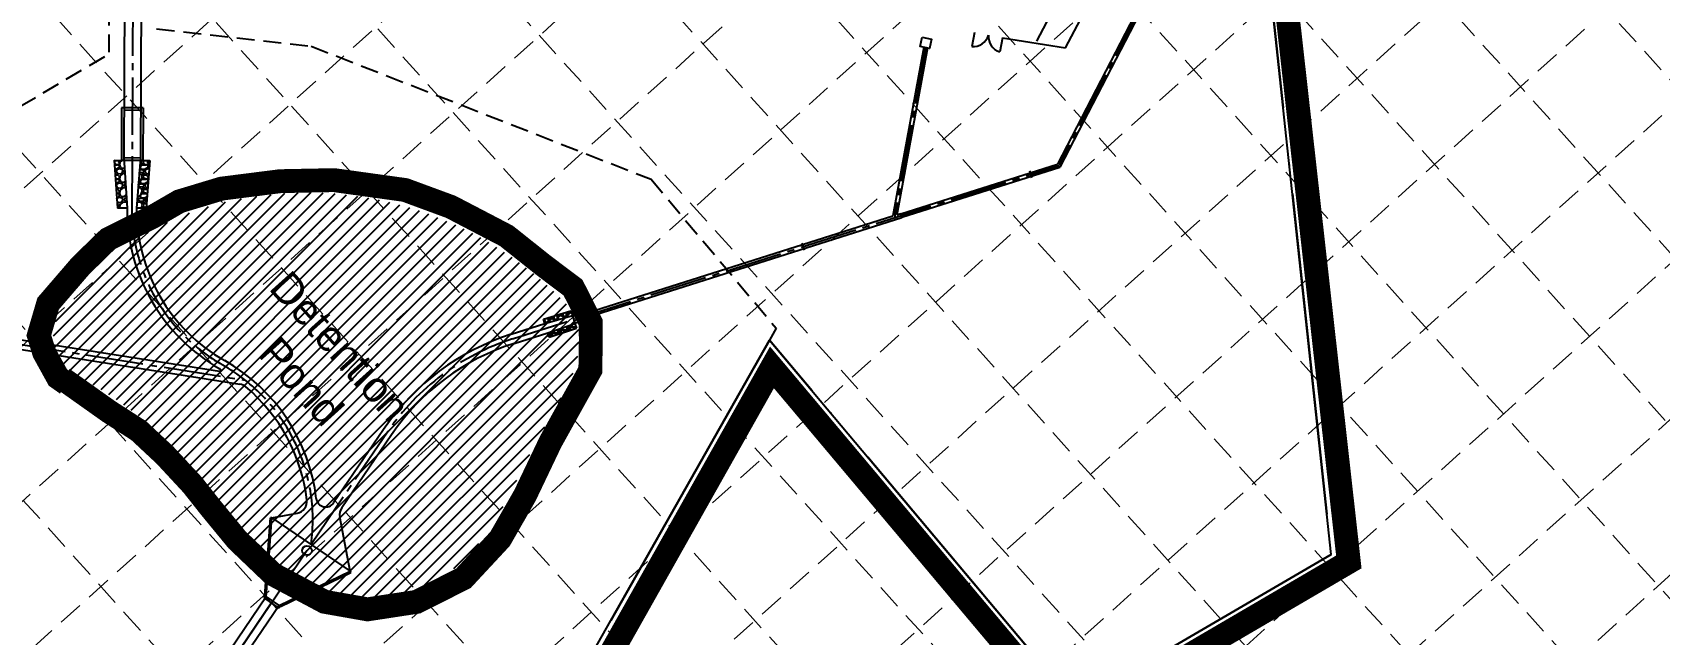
# Model space of a CAD drawing. Header units: inches. Extents: x 5194 to 8721, y 2249 to 5862.
# Drawn here: x 7254 to 7935, y 3022 to 3274 of the extents above; entities that cross this region are included whole.
import ezdxf
from ezdxf.enums import TextEntityAlignment as Align

# ---------------------------------------------------------------- set-up
doc = ezdxf.new("R2010")
doc.units = ezdxf.units.IN
doc.header["$LTSCALE"] = 60
doc.header["$MEASUREMENT"] = 0
for name, pattern in [('03139 TOPO$0$PL2', [2.85, 2.25, -0.2, 0, -0.2, 0, -0.2]), ('DASHED2', [0.375, 0.25, -0.125]), ('HIDDEN', [0.375, 0.25, -0.125]), ('HIDDEN2', [0.1875, 0.125, -0.0625]), ('SCENT', [0.55, 0.4, -0.05, 0.05, -0.05])]:
    doc.linetypes.add(name, pattern=pattern)
for name, color, linetype in [('03139 BASE$0$AS-FENCE', 7, 'FENCELINE1'), ('03139 BASE$0$AS-INFIELD', 8, 'Continuous'), ('03139 BASE$0$AS-TRACK-CURB', 7, 'Continuous'), ('03139 BASE$0$AS-TRACK-STRIPE', 253, 'Continuous'), ('03139 BASE$0$AS-WALK', 7, 'Continuous'), ('03139 BASE$0$pinlet', 7, 'Continuous'), ('03139 TOPO$0$BNDRY65', 7, '03139 TOPO$0$PL2'), ('03139 TOPO$0$EP', 7, 'Continuous'), ('BASE', 7, 'Continuous'), ('CTX1', 7, 'Continuous'), ('grid', 254, 'HIDDEN'), ('LIMITS OF DISTURBANCE', 1, 'Continuous'), ('PILOT-CHANNEL', 7, 'Continuous'), ('Pstm', 7, 'Continuous'), ('pstmcl', 8, 'SCENT'), ('riprap', 8, 'Continuous'), ('stm-easement', 7, 'HIDDEN2'), ('TEMP-PIPE', 7, 'Continuous')]:
    doc.layers.add(name, color=color, linetype=linetype)
doc.styles.add("L200'", font='ARIAL.TTF', dxfattribs={"height": 0.001969})
doc.styles.get("Standard").update_dxf_attribs({"font": 'ARIAL.TTF'})
doc.linetypes.add('FENCELINE1', pattern='A,0.25,-0.1,[133,ltypeshp.shx,S=0.1,R=0,X=-0.1,Y=0],-0.1,1', length=1.45)

# ---------------------------------------------------------------- blocks, each defined once
blk = doc.blocks.new('03139 BASE$0$football')
at = {"layer": '03139 BASE$0$AS-FENCE', "ltscale": 0.25}
blk.add_arc((1595.8, -1438.5), 1646.2, 272.16567, 37.66152, dxfattribs=at)
at = {"layer": '03139 BASE$0$AS-TRACK-CURB'}
for radius, start in [(1586.2, 266.53485), (1592.2, 267.14784)]:
    blk.add_arc((1595.8, -1438.5), radius, start, 47.96746, dxfattribs=at)
at = {"layer": '03139 BASE$0$AS-TRACK-STRIPE'}
blk.add_arc((1595.8, -1438.5), 1581.2, 227.96746, 47.96746, dxfattribs=at)
at = {"layer": '03139 BASE$0$AS-WALK'}
blk.add_arc((1595.8, -1438.5), 1652.2, 272.67577, 47.96746, dxfattribs=at)

msp = doc.modelspace()

# ---------------------------------------------------------------- hatches: boundary and pattern name
h = msp.add_hatch()
h.set_pattern_fill('ANSI31', color=5, scale=30, style=0)
edge = h.paths.add_edge_path()
edge.add_line((7464.28, 3101.97), (7476.69, 3123.87))
edge.add_arc((7436.67, 3146.55), 46, 330.46206, 360.32904)
edge.add_arc((7462.67, 3146.7), 20, 0.32904, 43.591)
edge.add_arc((7368.52, 3057.07), 150, 43.591, 103.83504)
edge.add_arc((7361.34, 3086.2), 120, 103.83504, 142.17381)
edge.add_arc((7282.36, 3147.52), 20, 142.17381, 242.01737)
edge.add_arc((7194.79, 2982.72), 166.62, 36.59698, 62.01737, ccw=False)
edge.add_arc((7485.92, 3198.91), 196, 216.59698, 228.56963)
edge.add_arc((7394.61, 3095.44), 58, 228.56963, 323.10242)
edge.add_arc((7331.03, 3143.17), 137.5, 323.10242, 333.16024)
edge.add_line((7453.72, 3081.09), (7456.86, 3087.31))
edge.add_line((7456.86, 3087.31), (7464.24, 3101.89))
at = {"layer": 'riprap'}
h = msp.add_hatch(dxfattribs=at)
h.set_pattern_fill('GRAVEL', color=1, scale=6, style=0)
h.set_pattern_definition([(228.0128, (4.32, 6), (-47.999989393, -54.00000805), [0.807216, -79.914528]), (184.9697, (3.78, 5.4), (72.000006309, 5.999947842), [1.385208, -137.13555]), (132.5104, (2.4, 5.28), (59.99994431, -66.000052043), [0.976728, -96.696192]), (267.2737, (0.06, 3.78), (5.999976106, 120.00000177), [1.261428, -124.881348]), (292.8337, (0, 2.52), (-30.000059433, 71.999978471), [1.23693, -122.456238]), (357.2737, (0.48, 1.38), (-120.00000177, 5.999976106), [1.261428, -124.881348]), (37.6942, (1.74, 1.32), (-78.0000440737, -59.999942431), [1.668174, -165.149094]), (72.2553, (3.06, 2.34), (42.000064576, 131.9999773874), [1.574928, -155.917926]), (121.4296, (3.54, 3.84), (-48.000049405, 77.999970219), [1.2657, -125.304438]), (175.2364, (2.88, 4.92), (66.000005678, -5.999949196), [1.444992, -70.804578]), (222.3974, (1.44, 5.04), (-72.0000441064, -65.999952492), [1.868688, -185.00025]), (138.8141, (6, 3.72), (-42.00001768, 35.99998388), [0.637806, -63.143064]), (171.4692, (5.52, 4.14), (77.999989709, -12.00004746), [1.213422, -120.129066]), (225, (4.32, 4.32), (-7e-16, -6.0000019), [0.848526, -7.636752]), (203.1986, (3.9, 5.04), (29.999998384, 12.00000795), [0.456948, -45.23769]), (291.8014, (3.48, 4.86), (-5.99999946, 18.00000164), [0.646218, -31.664772]), (30.9638, (3.72, 4.26), (17.99998813, 12.0000149), [1.049574, -33.936138]), (161.5651, (4.62, 4.8), (12.0000026, -5.9999904), [0.758946, -18.214722]), (16.3895, (0, 4.86), (60.00001319, 17.999956259), [1.0632, -105.25707]), (70.3462, (1.02, 5.16), (-23.999971484, -66.000012814), [0.891966, -88.304448]), (293.1986, (4.62, 6), (-12.00000795, 29.999998384), [0.91389, -44.780748]), (343.6105, (4.98, 5.16), (-60.00001319, 17.999956259), [1.0632, -105.25707]), (339.444, (0, 1.14), (-30.00001107, 11.99997598), [1.02528, -50.238744]), (294.7751, (0.96, 0.78), (-29.999953135, 66.00002053), [0.859068, -85.047858]), (66.8014, (4.68, 0), (12.00000795, 29.999998384), [0.91389, -44.780748]), (17.354, (5.04, 0.84), (-78.000012115, -23.999967014), [1.005786, -99.572544]), (69.444, (1.74, 0), (-11.99997598, -30.00001107), [0.51264, -50.751384]), (101.3099, (4.32, 0), (-5.9999858, 24.00000451), [0.30594, -30.288174]), (165.9638, (4.26, 0.3), (18.00000328, -5.99998834), [1.23693, -23.5017]), (186.009, (3.06, 0.6), (59.999998505, 5.999995905), [1.1463, -113.483538]), (303.6901, (3.72, 3.72), (-6.000008, 11.99999735), [0.865332, -20.767974]), (353.1572, (4.2, 3), (101.999996193, -12.0000479875), [1.510764, -149.565378]), (60.9454, (5.7, 2.82), (-24.000000163, -42.000002307), [0.617736, -61.156044]), (90, (6, 3.36), (-6, 6), [0.36, -5.64]), (120.2564, (2.94, 0.78), (23.99996932, -42.000014735), [0.833544, -82.52112]), (48.0128, (2.52, 1.5), (47.999989393, 54.00000805), [1.614432, -79.107312]), (0, (3.6, 2.7), (6, 6), [1.56, -4.44]), (325.3048, (5.16, 2.7), (-59.999965554, 42.000051658), [0.948684, -93.919644]), (254.0546, (5.94, 2.16), (-5.99999934, -24.00000076), [0.873612, -42.807048]), (207.646, (5.7, 1.32), (-113.999974843, -60.000046279), [1.42239, -140.816844]), (175.4261, (4.44, 0.66), (-78.00000335, 5.999968807), [1.504794, -148.974444])])
h.paths.add_polyline_path([(7302.68, 3220.49), (7298.67, 3220.51), (7297.13, 3200.52), (7301.14, 3200.5)])
h.paths.add_polyline_path([(7291.81, 3220.55), (7287.8, 3220.57), (7289.12, 3200.56), (7293.13, 3200.54)])
h = msp.add_hatch(dxfattribs=at)
h.set_pattern_fill('GRAVEL', color=1, scale=4, angle=287.8525, style=0)
h.set_pattern_definition([(155.8653026, (4.6903, -1.51505), (-44.07672721, 19.422720002), [0.538144, -53.276352]), (112.8222026, (4.1992, -1.29502), (18.5226110232, -44.462489882), [0.923472, -91.4237]), (60.3629026, (3.84102, -0.44384), (-29.61868863, -51.56290689), [0.651152, -64.464128]), (195.1262026, (2.41092, 0.73448), (77.3741765693, 20.7180322805), [0.840952, -83.254232]), (220.6862026, (1.5991, 0.51503), (39.5573669613, 33.7522580887), [0.82462, -81.637492]), (285.1262026, (0.9738, -0.02255), (-20.7180322805, 77.3741765693), [0.840952, -83.254232]), (325.5467026, (1.19325, -0.83437), (-54.0154452927, 37.2334749286), [1.112116, -110.099396]), (0.1078026, (2.11028, -1.46353), (92.346593823, 0.3261394663), [1.049952, -103.945284]), (49.2821026, (3.16023, -1.46155), (39.685947424, 46.400707109), [0.8438, -83.536292]), (103.0889026, (3.71067, -0.822), (9.681614646, -43.107614176), [0.963328, -47.203052]), (150.2499026, (3.49252, 0.11629), (-56.5965765576, 32.199806795), [1.245792, -123.3335]), (66.6666026, (3.58686, -3.0471), (14.260464788, 34.009399999), [0.425204, -42.095376]), (99.3217026, (3.75527, -2.65668), (8.326694766, -51.94868571), [0.808948, -80.086044]), (152.852503, (3.6242, -1.8584), (-3.8073967, -1.226271), [0.565684, -5.091168]), (131.0511026, (3.9953, -1.44474), (13.746148748, -16.584433555), [0.304632, -30.15846]), (219.653903, (3.7952, -1.215), (10.195916995, 7.486207316), [0.430812, -21.109848]), (318.816303, (3.46354, -1.4899), (11.29360984, -8.96963466), [0.699716, -22.624092]), (89.417603, (3.9901, -1.9507), (-1.35484765, -8.84106128), [0.505964, -12.143148]), (304.2420026, (3.084, 0.99328), (23.684867518, -34.395160332), [0.7088, -70.17138]), (358.1987026, (3.48283, 0.40734), (-46.786435096, 1.740584496), [0.594644, -58.869632]), (221.0511026, (4.7516, -1.7054), (16.584433555, 13.746148748), [0.60926, -29.853832]), (271.4630026, (4.29216, -2.10555), (-0.840550116, 41.7527661256), [0.7088, -70.17138]), (267.2965026, (0.7234, 0.233), (1.483420406, 21.489520767), [0.68352, -33.492496]), (222.6276026, (0.69116, -0.44977), (35.75001989, 32.52592862), [0.572712, -56.698572]), (354.6539026, (0.9565, -2.96977), (21.489519253, -1.483443287), [0.60926, -29.853832]), (305.2065026, (1.5631, -3.02653), (-31.171081445, 44.591073297), [0.670524, -66.381696]), (357.2965026, (0.3556, -1.10414), (-21.489520767, 1.483420406), [0.34176, -33.834256]), (29.162403, (0.8829, -2.7413), (14.0033171, 8.71246984), [0.20396, -20.192116]), (93.816303, (1.061, -2.6419), (-0.12857558, -12.64845677), [0.82462, -15.6678]), (113.8615026, (1.00614, -1.81914), (16.070098703, -36.847684135), [0.7642, -75.655692]), (231.542603, (3.1209, -1.6003), (6.38851704, 6.25994125), [0.576888, -13.845316]), (281.0097026, (2.76209, -2.05204), (13.231778205, -67.1782718758), [1.007176, -99.710252]), (348.7979026, (2.95443, -3.04068), (-31.556852347, 6.64568729), [0.411824, -40.770696]), (17.8525, (3.3584, -3.1207), (2.5811249, 5.033666), [0.24, -3.76]), (48.1089026, (1.09583, -1.7062), (-21.746701573, -23.813459772), [0.555696, -55.01408]), (335.8653026, (1.46688, -1.29254), (44.07672721, -19.422720002), [1.076288, -52.738208]), (287.8525, (2.449, -1.7326), (5.033666, -2.5811249), [1.04, -2.96]), (253.1573026, (2.76792, -2.72254), (14.3891021, 46.657837843), [0.632456, -62.613096]), (181.9071026, (2.58467, -3.32786), (-16.455852902, -1.09768754), [0.582408, -28.538032]), (135.4985026, (2.00258, -3.34725), (-61.3731207147, 60.077782688), [0.94826, -93.877896]), (103.2786026, (1.32625, -2.68258), (-12.1341429505, 50.722407679), [1.003196, -99.316296])])
h.paths.add_polyline_path([(7479.74, 3155.55), (7479.14, 3157.46), (7467.63, 3154.06), (7468.23, 3152.16)])
h.paths.add_polyline_path([(7481.4, 3150.3), (7480.8, 3152.21), (7469.43, 3148.34), (7470.04, 3146.43)])

# ---------------------------------------------------------------- linework, layer by layer
for p, q in [((7672.33, 3213.19), (7671.38, 3216.16)), ((7577.01, 3182.94), (7576.07, 3185.92))]:
    msp.add_line(p, q)
at = {"color": 84, "const_width": 10}
msp.add_lwpolyline([(7266.19, 3129.08), (7285.56, 3115.34), (7298.02, 3107.33), (7309.12, 3096.95), (7320.49, 3084.71), (7328.12, 3075.07), (7339.24, 3061.55), (7354.38, 3047.08), (7375.95, 3035.6), (7393.89, 3032.43), (7414.56, 3035.59), (7434.1, 3045.46), (7449.43, 3061.95), (7459.91, 3080.22), (7470.61, 3102.67), (7487.27, 3132.69), (7487.46, 3145.23), (7487.38, 3152.67), (7480.01, 3167.24), (7467.71, 3176.49), (7452.09, 3188.93), (7428.79, 3201.08), (7409.63, 3208.14), (7379.87, 3212.27), (7357.31, 3211.83), (7332.74, 3208.71), (7315.04, 3203.37), (7304.01, 3196.98), (7285.16, 3187.52), (7273.66, 3176.28), (7260.06, 3160.49), (7256.17, 3147.25), (7258.41, 3139.99), (7264.16, 3129.57), (7267.91, 3126.9)], dxfattribs=at)
at = {"layer": '03139 BASE$0$AS-FENCE', "ltscale": 0.25}
for p, q in [((7686.35, 3267.65), (7752.61, 3393.65)), ((7797.71, 3055.42), (7763.21, 3376.73)), ((7648.2, 3274.11), (7647.08, 3268.21)), ((7659.99, 3271.87), (7658.87, 3265.98)), ((7407.55, 2872.02), (7562.34, 3145.21)), ((7562.34, 3145.21), (7690.35, 2992.92)), ((7690.35, 2992.92), (7797.71, 3055.42))]:
    msp.add_line(p, q, dxfattribs=at)
msp.add_lwpolyline([(7659.99, 3271.87), (7686.35, 3267.65)], dxfattribs=at)
for centre, start, end in [((7647.6, 3274.99), 265.66283, 342.86356), ((7660.88, 3272.48), 175.66283, 252.86356)]:
    msp.add_arc(centre, 6.8, start, end, dxfattribs=at)
at = {"layer": '03139 BASE$0$AS-INFIELD'}
msp.add_line((7674.3, 3270.52), (7740.9, 3397.16), dxfattribs=at)
at = {"layer": '03139 BASE$0$pinlet', "color": 5}
msp.add_lwpolyline([(7626.27, 3272.21), (7630.19, 3271.39), (7629.37, 3267.48), (7625.46, 3268.3)], close=True, dxfattribs=at)
at = {"layer": '03139 TOPO$0$BNDRY65'}
for p, q in [((7763.21, 3376.73), (7797.71, 3055.42)), ((7562.34, 3145.21), (7396.43, 2852.41)), ((7690.35, 2992.92), (7562.34, 3145.21)), ((7797.71, 3055.42), (7690.35, 2992.92))]:
    msp.add_line(p, q, dxfattribs=at)
at = {"layer": '03139 TOPO$0$EP'}
msp.add_lwpolyline([(5687.67, 4400.98, 0.000003), (5652.93, 4443.58, 0.000043)], format="xyb", dxfattribs=at)
at = {"layer": 'grid', "color": 252, "linetype": 'HIDDEN', "lineweight": 0, "ltscale": 0.7}
for p, q in [((6094.95, 5302.6), (8107.94, 3067.54)), ((6058.91, 5270.13), (8071.89, 3035.07)), ((6022.86, 5237.66), (8035.84, 3002.6)), ((5986.81, 5205.2), (7999.79, 2970.13)), ((5950.76, 5172.73), (7963.75, 2937.67)), ((5914.71, 5140.26), (7927.7, 2905.2)), ((5878.66, 5107.79), (7891.65, 2872.73)), ((5842.61, 5075.32), (7855.6, 2840.26)), ((5806.56, 5042.86), (7819.55, 2807.8)), ((5770.51, 5010.39), (7783.5, 2775.33)), ((5734.46, 4977.92), (7747.45, 2742.86)), ((5698.41, 4945.45), (7711.4, 2710.39)), ((5662.36, 4912.99), (7675.35, 2677.93)), ((5626.31, 4880.52), (7639.3, 2645.46)), ((8194.14, 4059.24), (6932.25, 2922.73)), ((8226.61, 4023.19), (6964.72, 2886.68)), ((8259.07, 3987.14), (6997.19, 2850.63)), ((8291.54, 3951.09), (7029.65, 2814.58)), ((8324.01, 3915.04), (7062.12, 2778.54)), ((8356.48, 3878.99), (7094.59, 2742.49)), ((8388.94, 3842.94), (7127.06, 2706.44)), ((8421.41, 3806.89), (7159.52, 2670.39)), ((8453.88, 3770.85), (7191.99, 2634.34)), ((8486.35, 3734.8), (7224.46, 2598.29)), ((8518.81, 3698.75), (7256.93, 2562.24)), ((8551.28, 3662.7), (7289.39, 2526.19)), ((8584.28, 3627.25), (7321.8, 2490.2))]:
    msp.add_line(p, q, dxfattribs=at)
at = {"layer": 'LIMITS OF DISTURBANCE', "linetype": 'DASHED2', "ltscale": 3, "const_width": 10}
msp.add_lwpolyline([(7505.68, 4717.09), (8058.75, 4090.97), (7756.43, 3819.92), (8025.65, 3521.38), (7769.19, 3372.63), (7805.09, 3052.3), (7689, 2984.44), (7563.37, 3133.81), (7398.86, 2841.9), (7303.85, 2927.6), (7279.28, 2933.88), (7266.47, 2961.51), (6650.27, 3517.99), (6376.58, 3695.68), (6145.64, 3844.41), (6034.75, 3953.51), (5925.75, 4098.42), (5695.43, 4406.84), (5633.91, 4484.32), (5666.64, 4511.04), (5687.4, 4483.91), (5709.83, 4451.88), (5865.78, 4538.26), (5790.02, 4632.34)], dxfattribs=at)
at = {"layer": 'PILOT-CHANNEL', "color": 5}
for p, q in [((7291.74, 3221.55), (7293.13, 3200.54)), ((7298.74, 3221.51), (7297.13, 3200.52)), ((7211.17, 3151.39), (7331.86, 3132.19)), ((7454.09, 3147.67), (7468.23, 3152.16)), ((7468.23, 3152.16), (7479.74, 3155.55)), ((7469.43, 3148.34), (7480.8, 3152.21)), ((7210.54, 3147.44), (7340.46, 3126.77)), ((7455.3, 3143.86), (7469.43, 3148.34)), ((7400.59, 3107.8), (7379.71, 3077.08)), ((7403.9, 3105.55), (7383.07, 3074.91)), ((7353.87, 3070.74), (7364.44, 3072.75)), ((7386.62, 3048.47), (7382.29, 3071.17)), ((7370.29, 3059.67), (7370.24, 3059.6))]:
    msp.add_line(p, q, dxfattribs=at)
for centre, radius, start, end in [((7370.13, 3200.12), 77, 179.689, 240.36968), ((7370.13, 3200.12), 73, 179.689, 240.36968), ((7484.94, 3050.45), 102, 107.60595, 145.78837), ((7484.94, 3050.45), 98, 107.60595, 145.78837), ((7295.97, 3069.74), 77, 6.80053, 60.36968), ((7331.94, 3132.68), 0.5, 260.9623, 60.25217), ((7295.97, 3069.74), 73, 60.25217, 60.36968), ((7339.67, 3121.83), 5, 50.00778, 80.9623), ((7295.97, 3069.74), 73, 6.69371, 50.00778), ((7363.5, 3077.66), 5, 280.78837, 6.69371), ((7376.4, 3079.33), 4, 186.80053, 325.78837), ((7387.2, 3072.1), 5, 145.78837, 190.78837)]:
    msp.add_arc(centre, radius, start, end, dxfattribs=at)
at = {"layer": 'Pstm', "color": 5}
for p, q in [((7293, 3453.31), (7291.74, 3221.55)), ((7300, 3453.28), (7298.74, 3221.51)), ((7748.05, 3344.56), (7682.98, 3218.99)), ((7749.46, 3344.02), (7684.03, 3217.75)), ((7627.06, 3267.94), (7614.07, 3197.26)), ((7628.54, 3267.67), (7615.69, 3197.77)), ((7290.86, 3242.55), (7290.74, 3220.55)), ((7299.86, 3242.5), (7290.86, 3242.55)), ((7298.85, 3241.51), (7291.85, 3241.55)), ((7299.86, 3242.5), (7299.74, 3220.5)), ((7299.74, 3220.5), (7290.74, 3220.55)), ((7298.74, 3221.51), (7291.74, 3221.55)), ((7617.33, 3198.16), (7682.98, 3218.99)), ((7617.79, 3196.73), (7684.03, 3217.75)), ((7615.69, 3197.77), (7617.3, 3198.28)), ((7617.3, 3198.28), (7617.83, 3196.61)), ((7483.34, 3155.77), (7614.07, 3197.26)), ((7483.87, 3154.1), (7617.83, 3196.61)), ((7486.42, 3157.66), (7479.74, 3155.55)), ((7486.42, 3157.66), (7487.47, 3154.32)), ((7479.74, 3155.55), (7480.8, 3152.21)), ((7487.47, 3154.32), (7480.8, 3152.21)), ((7350.8, 3038.16), (7353.2, 3070.79)), ((7351.44, 3037.73), (7353.87, 3070.74)), ((7353.87, 3070.74), (7353.2, 3070.79)), ((7353.87, 3070.74), (7386.62, 3048.47)), ((7356.81, 3034.07), (7386.62, 3048.47)), ((7357.45, 3033.64), (7386.91, 3047.87)), ((7386.62, 3048.47), (7386.91, 3047.87)), ((7351.44, 3037.73), (7302.86, 2966.27)), ((7356.81, 3034.07), (7308.23, 2962.62)), ((7350.39, 3037.23), (7356.73, 3032.92)), ((7350.8, 3038.16), (7357.45, 3033.64))]:
    msp.add_line(p, q, dxfattribs=at)
at = {"layer": 'Pstm', "color": 5, "linetype": 'HIDDEN2'}
for p, q in [((7350.95, 3038.05), (7350.39, 3037.23)), ((7357.29, 3033.74), (7356.73, 3032.92))]:
    msp.add_line(p, q, dxfattribs=at)
at = {"layer": 'Pstm', "color": 5}
msp.add_ellipse((7483.61, 3154.93), major_axis=(-2.38, -0.75), ratio=0.301666, dxfattribs=at)
at = {"layer": 'pstmcl', "color": 5}
for p, q in [((7296.5, 3453.29), (7295.24, 3221.53)), ((7748.76, 3344.29), (7683.51, 3218.37)), ((7627.8, 3267.81), (7614.7, 3196.54)), ((7295.24, 3221.53), (7295.13, 3200.53)), ((7481.22, 3154.18), (7683.51, 3218.37)), ((7454.69, 3145.76), (7480.27, 3153.88)), ((7210.85, 3149.41), (7342.63, 3128.45)), ((7402.24, 3106.67), (7370.29, 3059.67)), ((7354.12, 3035.9), (7298.24, 2953.7))]:
    msp.add_line(p, q, dxfattribs=at)
for centre, radius, start, end in [((7370.13, 3200.12), 75, 179.689, 240.36968), ((7484.94, 3050.45), 100, 107.60595, 145.78837), ((7295.97, 3069.74), 75, 352.21741, 60.36968)]:
    msp.add_arc(centre, radius, start, end, dxfattribs=at)
at = {"layer": 'riprap'}
for p, q in [((7287.8, 3220.57), (7289.12, 3200.56)), ((7287.8, 3220.57), (7291.81, 3220.55)), ((7298.67, 3220.51), (7302.68, 3220.49)), ((7302.68, 3220.49), (7301.14, 3200.5)), ((7293.13, 3200.54), (7289.12, 3200.56)), ((7301.14, 3200.5), (7297.13, 3200.52)), ((7467.63, 3154.06), (7479.14, 3157.46)), ((7479.14, 3157.46), (7479.74, 3155.55)), ((7468.23, 3152.16), (7467.63, 3154.06)), ((7470.04, 3146.43), (7481.4, 3150.3)), ((7480.8, 3152.21), (7481.4, 3150.3)), ((7470.04, 3146.43), (7469.43, 3148.34))]:
    msp.add_line(p, q, dxfattribs=at)
at = {"layer": 'stm-easement'}
for p, q in [((7286.5, 3453.35), (7285.48, 3265.04)), ((7305.54, 3275.63), (7370.22, 3268.4)), ((7370.22, 3268.4), (7512.71, 3212.63)), ((7151.27, 3186.11), (7285.48, 3265.04)), ((7512.71, 3212.63), (7565.18, 3150.21)), ((7565.18, 3150.21), (7562.34, 3145.21))]:
    msp.add_line(p, q, dxfattribs=at)
at = {"layer": 'TEMP-PIPE'}
msp.add_line((7298.24, 2953.7), (7368.52, 3057.07), dxfattribs=at)
msp.add_circle((7368.52, 3057.07), 2, dxfattribs=at)

# ---------------------------------------------------------------- block references
at = {"xscale": 0.08333333333333333, "yscale": 0.08333333333333333, "zscale": 0.08333333333333333, "rotation": 312.0635973777777}
msp.add_blockref('03139 BASE$0$football', (7124.95, 3575.56), dxfattribs=at)

# ---------------------------------------------------------------- texts
at = {"layer": 'BASE', "color": 7, "style": "L200'"}
msp.add_text('Location of concrete washout will be determined in the field and reflected on this Site Map.', height=19.675, rotation=312.00749, dxfattribs=at).set_placement((6648.52, 3245.64))
at = {"layer": 'CTX1'}
for s, p in [('Detention', (7377.68, 3138.35)), ('Pond', (7361.37, 3123.67))]:
    msp.add_text(s, height=12.8, rotation=312, dxfattribs=at).set_placement(p, align=Align.CENTER)

doc.saveas('drawing.dxf')
